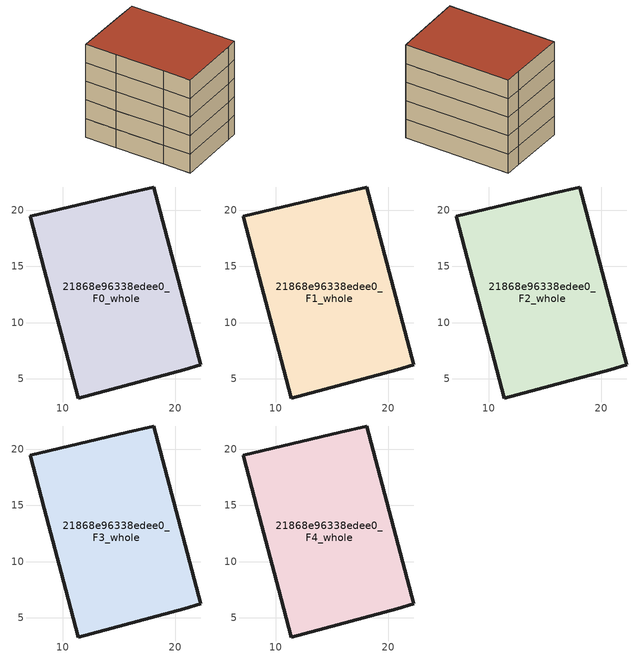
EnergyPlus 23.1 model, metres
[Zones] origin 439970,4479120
21868e96338edee0_F0_whole
 floor ground (EU_floor_Construction): 18.1,22.07 22.29,6.25 20.79,5.82 11.39,3.29 10.27,7.51 8.36,14.69 7.1,19.45 15.74,21.5 z0
 wall outside (EU_wall_Construction): 7.1,19.45 8.36,14.69 10.27,7.51 11.39,3.29 20.79,5.82 22.29,6.25 18.1,22.07 15.74,21.5 7.1,19.45 z0:3
21868e96338edee0_F1_whole
 floor to 21868e96338edee0_F0_whole (EU_floor_Construction): 18.1,22.07 22.29,6.25 20.79,5.82 11.39,3.29 10.27,7.51 8.36,14.69 7.1,19.45 15.74,21.5 z3
 wall outside (EU_wall_Construction): 7.1,19.45 8.36,14.69 10.27,7.51 11.39,3.29 20.79,5.82 22.29,6.25 18.1,22.07 15.74,21.5 7.1,19.45 z3:6
21868e96338edee0_F2_whole
 floor to 21868e96338edee0_F1_whole (EU_floor_Construction): 18.1,22.07 22.29,6.25 20.79,5.82 11.39,3.29 10.27,7.51 8.36,14.69 7.1,19.45 15.74,21.5 z6
 wall outside (EU_wall_Construction): 7.1,19.45 8.36,14.69 10.27,7.51 11.39,3.29 20.79,5.82 22.29,6.25 18.1,22.07 15.74,21.5 7.1,19.45 z6:9
21868e96338edee0_F3_whole
 floor to 21868e96338edee0_F2_whole (EU_floor_Construction): 18.1,22.07 22.29,6.25 20.79,5.82 11.39,3.29 10.27,7.51 8.36,14.69 7.1,19.45 15.74,21.5 z9
 wall outside (EU_wall_Construction): 7.1,19.45 8.36,14.69 10.27,7.51 11.39,3.29 20.79,5.82 22.29,6.25 18.1,22.07 15.74,21.5 7.1,19.45 z9:12
21868e96338edee0_F4_whole
 floor to 21868e96338edee0_F3_whole (EU_floor_Construction): 18.1,22.07 22.29,6.25 20.79,5.82 11.39,3.29 10.27,7.51 8.36,14.69 7.1,19.45 15.74,21.5 z12
 wall outside (EU_wall_Construction): 7.1,19.45 8.36,14.69 10.27,7.51 11.39,3.29 20.79,5.82 22.29,6.25 18.1,22.07 15.74,21.5 7.1,19.45 z12:15
 roof outside (EU_roof_Construction): 20.79,5.82 22.29,6.25 18.1,22.07 15.74,21.5 7.1,19.45 8.36,14.69 10.27,7.51 11.39,3.29 z15
[Building]
EU S2 Campaign: North Axis=0; Terrain=City; Solar Distribution=FullExterior
[Site:Location]
Madrid: Latitude=40.5; Longitude=-3.5; Time Zone=1; Elevation=609
[SizingPeriod:WeatherFileDays]
AnnualSizingPeriod: Begin Month=1; Begin Day of Month=1; End Month=12; End Day of Month=31; Day of Week for Start Day=Monday; Use Weather File Daylight Saving Period=No; Use Weather File Rain and Snow Indicators=No
[MATERIAL]
EU_InternalMass_Material: Roughness=MediumRough; Thickness=0.1; Conductivity=1; Density=1800; Specific Heat=900; Thermal Absorptance=0.9; Solar Absorptance=0.7; Visible Absorptance=0.7
[MATERIAL:NOMASS] Roughness=MediumRough; Thermal Absorptance=0.9; Solar Absorptance=0.7; Visible Absorptance=0.7
Name | Thermal Resistance
EU_wall_NoMass | 1.60022
EU_roof_NoMass | 1.57597
EU_floor_NoMass | 0.470652
[CONSTRUCTION]
EU_wall_Construction: EU_wall_NoMass
EU_roof_Construction: EU_roof_NoMass
EU_floor_Construction: EU_floor_NoMass
EU_InternalMass_Construction: EU_InternalMass_Material
[ZONE] Type=1; Multiplier=1; Ceiling Height=autocalculate; Volume=561.07; Floor Area=autocalculate; Part of Total Floor Area=Yes
21868e96338edee0_F0_whole; 21868e96338edee0_F1_whole; 21868e96338edee0_F2_whole; 21868e96338edee0_F3_whole; 21868e96338edee0_F4_whole
[INTERNALMASS] Construction=EU_InternalMass_Construction; Surface Area=187.023
Name | Zone or ZoneList
21868e96338edee0_F0_whole_EU_InternalMass | 21868e96338edee0_F0_whole
21868e96338edee0_F1_whole_EU_InternalMass | 21868e96338edee0_F1_whole
21868e96338edee0_F2_whole_EU_InternalMass | 21868e96338edee0_F2_whole
21868e96338edee0_F3_whole_EU_InternalMass | 21868e96338edee0_F3_whole
21868e96338edee0_F4_whole_EU_InternalMass | 21868e96338edee0_F4_whole
[OTHEREQUIPMENT] Fuel Type=Electricity; Design Level Calculation Method=Watts/Area; Power per Zone Floor Area=1; Fraction Latent=0; Fraction Radiant=0; Fraction Lost=0; Carbon Dioxide Generation Rate=0; EndUse Subcategory=EU_Step8_InternalGains
Name | Zone or ZoneList or Space or SpaceList | Schedule
EU_Step8_InternalGain_21868e96338edee0_F0_whole_f000 | 21868e96338edee0_F0_whole | EU_Step8_GainSchedule_21868e96338edee0_F0_whole_f000
EU_Step8_InternalGain_21868e96338edee0_F1_whole_f000 | 21868e96338edee0_F1_whole | EU_Step8_GainSchedule_21868e96338edee0_F1_whole_f000
EU_Step8_InternalGain_21868e96338edee0_F2_whole_f000 | 21868e96338edee0_F2_whole | EU_Step8_GainSchedule_21868e96338edee0_F2_whole_f000
EU_Step8_InternalGain_21868e96338edee0_F3_whole_f000 | 21868e96338edee0_F3_whole | EU_Step8_GainSchedule_21868e96338edee0_F3_whole_f000
EU_Step8_InternalGain_21868e96338edee0_F4_whole_f000 | 21868e96338edee0_F4_whole | EU_Step8_GainSchedule_21868e96338edee0_F4_whole_f000
[ZONEVENTILATION:DESIGNFLOWRATE] Schedule=EU_AlwaysOn; Design Flow Rate Calculation Method=AirChanges/Hour; Air Changes per Hour=0.480704; Ventilation Type=Natural; Fan Pressure Rise=0; Fan Total Efficiency=1; Constant Term Coefficient=1; Temperature Term Coefficient=0; Velocity Term Coefficient=0; Velocity Squared Term Coefficient=0; Minimum Indoor Temperature=-100; Maximum Indoor Temperature=100; Delta Temperature=-100; Minimum Outdoor Temperature=-100; Maximum Outdoor Temperature=100; Maximum Wind Speed=40
Name | Zone or ZoneList or Space or SpaceList
EU_ConstantAir_21868e96338edee0_F0_whole | 21868e96338edee0_F0_whole
EU_ConstantAir_21868e96338edee0_F1_whole | 21868e96338edee0_F1_whole
EU_ConstantAir_21868e96338edee0_F2_whole | 21868e96338edee0_F2_whole
EU_ConstantAir_21868e96338edee0_F3_whole | 21868e96338edee0_F3_whole
EU_ConstantAir_21868e96338edee0_F4_whole | 21868e96338edee0_F4_whole
[HVACTEMPLATE:THERMOSTAT] Constant Heating Setpoint=20; Constant Cooling Setpoint=50
EU_HeatOnly_21868e96338edee0_F0_whole; EU_HeatOnly_21868e96338edee0_F1_whole; EU_HeatOnly_21868e96338edee0_F2_whole; EU_HeatOnly_21868e96338edee0_F3_whole; EU_HeatOnly_21868e96338edee0_F4_whole
[HVACTEMPLATE:ZONE:IDEALLOADSAIRSYSTEM] System Availability Schedule=EU_AlwaysOn; Maximum Heating Supply Air Temperature=50; Minimum Cooling Supply Air Temperature=13; Maximum Heating Supply Air Humidity Ratio=0.0156; Minimum Cooling Supply Air Humidity Ratio=0.0077; Heating Limit=NoLimit; Cooling Limit=NoLimit; Heating Availability Schedule=EU_AlwaysOn; Cooling Availability Schedule=EU_CoolingOff; Dehumidification Control Type=ConstantSensibleHeatRatio; Cooling Sensible Heat Ratio=0.7; Dehumidification Setpoint=60; Humidification Control Type=None; Humidification Setpoint=30; Outdoor Air Method=None; Outdoor Air Flow Rate per Person=0.00944; Outdoor Air Flow Rate per Zone Floor Area=0; Outdoor Air Flow Rate per Zone=0; Demand Controlled Ventilation Type=None; Outdoor Air Economizer Type=NoEconomizer; Heat Recovery Type=None; Sensible Heat Recovery Effectiveness=0.7; Latent Heat Recovery Effectiveness=0.65
Name | Template Thermostat
21868e96338edee0_F0_whole | EU_HeatOnly_21868e96338edee0_F0_whole
21868e96338edee0_F1_whole | EU_HeatOnly_21868e96338edee0_F1_whole
21868e96338edee0_F2_whole | EU_HeatOnly_21868e96338edee0_F2_whole
21868e96338edee0_F3_whole | EU_HeatOnly_21868e96338edee0_F3_whole
21868e96338edee0_F4_whole | EU_HeatOnly_21868e96338edee0_F4_whole
[SIZING:ZONE] Zone Cooling Design Supply Air Temperature Input Method=SupplyAirTemperature; Zone Cooling Design Supply Air Temperature=13; Zone Heating Design Supply Air Temperature Input Method=SupplyAirTemperature; Zone Heating Design Supply Air Temperature=50; Zone Cooling Design Supply Air Humidity Ratio=0.008; Zone Heating Design Supply Air Humidity Ratio=0.008; Cooling Design Air Flow Method=DesignDay; Cooling Design Air Flow Rate=0; Cooling Minimum Air Flow per Zone Floor Area=0.000762; Cooling Minimum Air Flow=0; Cooling Minimum Air Flow Fraction=0.2; Heating Design Air Flow Method=DesignDay; Heating Design Air Flow Rate=0; Heating Maximum Air Flow per Zone Floor Area=0.002032; Heating Maximum Air Flow=0.141576; Heating Maximum Air Flow Fraction=0.3; Account for Dedicated Outdoor Air System=No; Dedicated Outdoor Air System Control Strategy=NeutralSupplyAir; Dedicated Outdoor Air Low Setpoint Temperature for Design=autosize; Dedicated Outdoor Air High Setpoint Temperature for Design=autosize; Zone Load Sizing Method=Sensible Load Only No Latent Load; Zone Latent Cooling Design Supply Air Humidity Ratio Input Method=HumidityRatioDifference; Zone Cooling Design Supply Air Humidity Ratio Difference=0.005; Zone Latent Heating Design Supply Air Humidity Ratio Input Method=HumidityRatioDifference; Zone Humidification Design Supply Air Humidity Ratio Difference=0.005
21868e96338edee0_F0_whole; 21868e96338edee0_F1_whole; 21868e96338edee0_F2_whole; 21868e96338edee0_F3_whole; 21868e96338edee0_F4_whole
[SCHEDULE:CONSTANT]
Name | Hourly Value
EU_AlwaysOn | 1
EU_CoolingOff | 0
[SCHEDULE:FILE] Column Number=1; Rows to Skip at Top=0; Number of Hours of Data=8760; Column Separator=Comma; Interpolate to Timestep=No; Minutes per Item=60; Adjust Schedule for Daylight Savings=Yes
Name | File
EU_Step8_GainSchedule_21868e96338edee0_F0_whole_f000 | C:\Users\o_iseri\Desktop\OpenUBEM\openubem\outputs\eu_evidence\EU-11\ES-MAD-BERRUGUETE\idfs\21868e96338edee0\21868e96338edee0_F0_whole_f000_gain.csv
EU_Step8_GainSchedule_21868e96338edee0_F1_whole_f000 | C:\Users\o_iseri\Desktop\OpenUBEM\openubem\outputs\eu_evidence\EU-11\ES-MAD-BERRUGUETE\idfs\21868e96338edee0\21868e96338edee0_F1_whole_f000_gain.csv
EU_Step8_GainSchedule_21868e96338edee0_F2_whole_f000 | C:\Users\o_iseri\Desktop\OpenUBEM\openubem\outputs\eu_evidence\EU-11\ES-MAD-BERRUGUETE\idfs\21868e96338edee0\21868e96338edee0_F2_whole_f000_gain.csv
EU_Step8_GainSchedule_21868e96338edee0_F3_whole_f000 | C:\Users\o_iseri\Desktop\OpenUBEM\openubem\outputs\eu_evidence\EU-11\ES-MAD-BERRUGUETE\idfs\21868e96338edee0\21868e96338edee0_F3_whole_f000_gain.csv
EU_Step8_GainSchedule_21868e96338edee0_F4_whole_f000 | C:\Users\o_iseri\Desktop\OpenUBEM\openubem\outputs\eu_evidence\EU-11\ES-MAD-BERRUGUETE\idfs\21868e96338edee0\21868e96338edee0_F4_whole_f000_gain.csv
